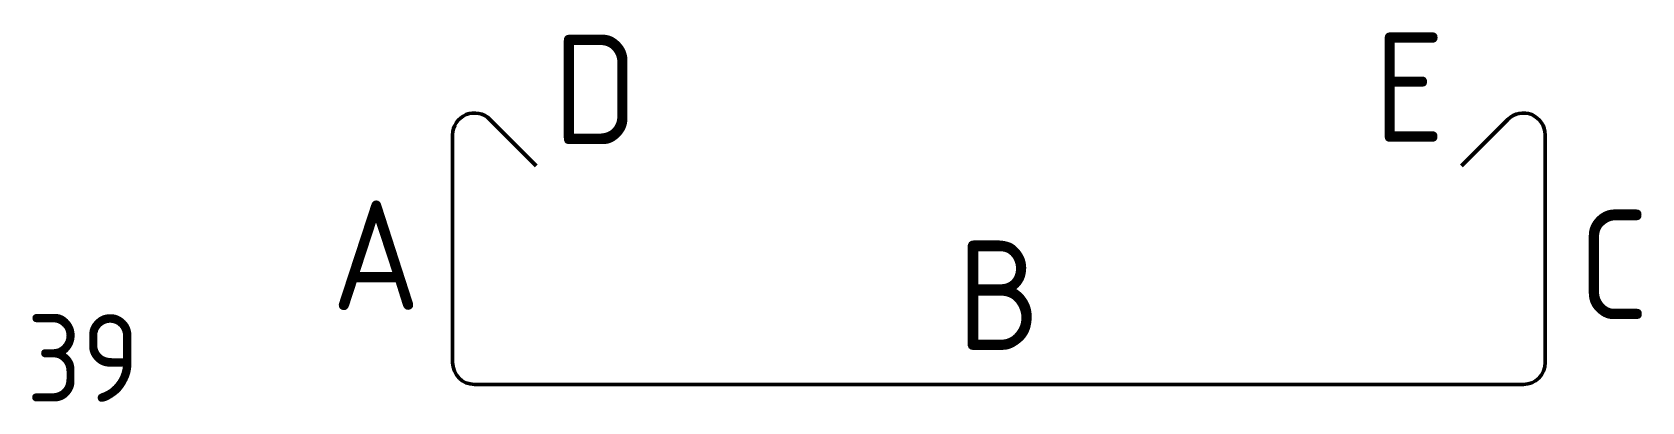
# Model space of a CAD drawing. Extents: x 234219 to 234587, y -45590 to -45506.
import ezdxf
from ezdxf.enums import TextEntityAlignment as Align

# ---------------------------------------------------------------- set-up
doc = ezdxf.new("R2010")
doc.units = 0
doc.layers.add('posedit.mtr.bar', color=7, linetype='Continuous', lineweight=50)
doc.layers.add('posedit.mtr.hidden', color=144, linetype='Continuous', plot=False)
doc.layers.add('posedit.mtr.text', color=3, linetype='Continuous')
doc.styles.add('posedit.ISOCPEUR', font='isocpeur.ttf', dxfattribs={"width": 0.9})

msp = doc.modelspace()

# ---------------------------------------------------------------- linework, layer by layer
at = {"layer": 'posedit.mtr.bar'}
for p, q in [((234323.5, -45525.81), (234334.11, -45536.41)), ((234556.43, -45525.81), (234545.82, -45536.41)), ((234314.97, -45529.34), (234314.97, -45581.34)), ((234564.97, -45529.34), (234564.97, -45581.34)), ((234319.97, -45586.34), (234559.97, -45586.34))]:
    msp.add_line(p, q, dxfattribs=at)
for centre, start, end in [((234319.97, -45529.34), 45, 180), ((234559.97, -45529.34), 0, 135), ((234319.97, -45581.34), 180, 270), ((234559.97, -45581.34), 270, 0)]:
    msp.add_arc(centre, 5, start, end, dxfattribs=at)

# ---------------------------------------------------------------- texts
at = {"layer": 'posedit.mtr.hidden', "color": 144, "style": 'posedit.ISOCPEUR', "width": 0.9}
msp.add_text('39', height=20, dxfattribs=at).set_placement((234217.48, -45590.3))
at = {"layer": 'posedit.mtr.text', "style": 'posedit.ISOCPEUR', "width": 0.9}
for tag, p in [('D', (234337.99, -45518.94)), ('C', (234572.53, -45558.95))]:
    msp.add_attdef(tag, text='', height=25, dxfattribs=at).set_placement(p, align=Align.MIDDLE_LEFT)
for tag, p in [('E', (234541.96, -45518.48)), ('A', (234307.55, -45556.81))]:
    msp.add_attdef(tag, text='', height=25, dxfattribs=at).set_placement(p, align=Align.MIDDLE_RIGHT)
msp.add_attdef('B', text='', height=25, dxfattribs=at).set_placement((234439.97, -45565.94), align=Align.MIDDLE_CENTER)

doc.saveas('drawing.dxf')
